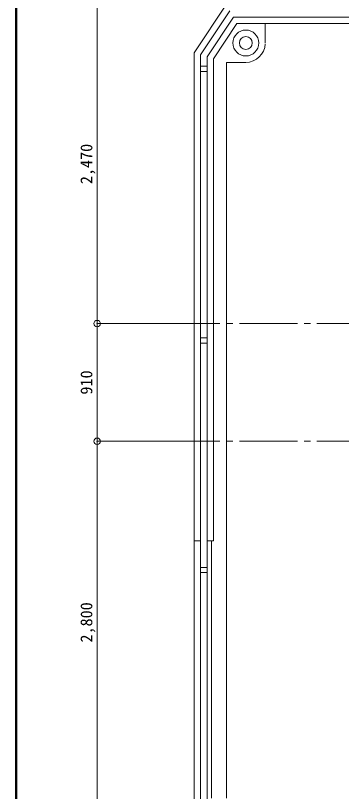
# Model space of a CAD drawing. Units: millimetres at full size, sheet at 1:50. Extents: x -9674 to 9699, y -6794 to 6791.
# Drawn here: x -9674 to -7153, y -2245 to 3755 of the extents above; entities that cross this region are included whole.
import ezdxf
from ezdxf.enums import TextEntityAlignment as Align

# ---------------------------------------------------------------- set-up
doc = ezdxf.new("R2010")
doc.units = ezdxf.units.MM
doc.header["$LTSCALE"] = 50
doc.header["$PDMODE"] = 32
doc.header["$PDSIZE"] = 50
doc.linetypes.add('CHAIN2', pattern=[12, 9, -1, 1, -1])
for name, color, linetype, lineweight in [('0-0_図面枠', 7, 'Continuous', 9), ('1-0_芯', 134, 'CHAIN2', 9), ('1-6_ﾊﾞﾙｺﾆｰ・階段', 134, 'Continuous', 9), ('1-B_寸法', 134, 'Continuous', 9)]:
    doc.layers.add(name, color=color, linetype=linetype, lineweight=lineweight)
doc.styles.add('ＭＳ ゴシック', font='')
doc.styles.get('ＭＳ ゴシック').set_extended_font_data('MS Gothic')

msp = doc.modelspace()

# ---------------------------------------------------------------- linework, layer by layer
at = {"layer": '0-0_図面枠'}
for p, q in [((-9673.92, 6791.43), (-9673.92, -6793.93)), ((-9672.16, 6789.66), (-9672.16, -6792.16)), ((-9670.4, 6787.9), (-9670.4, -6790.4)), ((-9668.64, -6788.64), (-9668.64, 6786.14)), ((-9666.87, 6784.38), (-9666.87, -6786.88)), ((-9665.11, 6782.61), (-9665.11, -6785.11)), ((-9663.35, 6780.85), (-9663.35, -6783.35))]:
    msp.add_line(p, q, dxfattribs=at)
at = {"layer": '1-0_芯'}
for p, q in [((-8542.5, 1372.91), (8067.5, 1372.91)), ((-8542.5, 462.91), (2697.5, 462.91))]:
    msp.add_line(p, q, dxfattribs=at)
at = {"layer": '1-6_ﾊﾞﾙｺﾆｰ・階段'}
for p, q in [((-8292.5, 3466.91), (-8042.5, 3842.91)), ((-8242.5, 3451.81), (-8015.7, 3792.91)), ((-8192.5, 3436.7), (-7988.9, 3742.91)), ((-7988.9, 3742.91), (-7042.5, 3742.91)), ((-7962.1, 3692.91), (-7042.5, 3692.91)), ((-7742.5, 3542.91), (-7742.5, 3692.91)), ((-8292.5, -2432.09), (-8292.5, 3466.91)), ((-8242.5, -2382.09), (-8242.5, 3451.81)), ((-8192.5, -2332.09), (-8192.5, 3436.7)), ((-8242.5, 3362.91), (-8192.5, 3362.91)), ((-7892.5, 3392.91), (-8042.5, 3392.91)), ((-8042.5, -2297.09), (-8042.5, 3392.91)), ((-8242.5, 3322.91), (-8192.5, 3322.91)), ((-8242.5, 1262.91), (-8192.5, 1262.91)), ((-8242.5, 1222.91), (-8192.5, 1222.91)), ((-8292.5, -307.09), (-8242.5, -307.09)), ((-8192.5, -307.09), (-8142.5, -307.09)), ((-8157.5, -2297.09), (-8157.5, -307.09)), ((-8242.5, -512.09), (-8192.5, -512.09)), ((-8242.5, -552.09), (-8192.5, -552.09))]:
    msp.add_line(p, q, dxfattribs=at)
msp.add_lwpolyline([(-8142.5, -307.09), (-8142.5, 3421.6), (-7962.1, 3692.91)], dxfattribs=at)
for radius in [100, 50]:
    msp.add_circle((-7892.5, 3542.91), radius, dxfattribs=at)
msp.add_arc((-7892.5, 3542.91), 150, 270, 357.77329, dxfattribs=at)
at = {"layer": '1-B_寸法'}
for p, q in [((-9042.5, 1372.91), (-9042.5, 3842.91)), ((-9042.5, 462.91), (-9042.5, 1372.91)), ((-9042.5, 1372.91), (-8542.5, 1372.91)), ((-9042.5, -2337.09), (-9042.5, 462.91)), ((-9042.5, 462.91), (-8542.5, 462.91))]:
    msp.add_line(p, q, dxfattribs=at)
for p in [(-9042.5, 1372.91), (-9042.5, 462.91)]:
    msp.add_point(p, dxfattribs=at)

# ---------------------------------------------------------------- texts
at = {"layer": '1-B_寸法', "style": 'ＭＳ ゴシック'}
for s, p in [('2,470', (-9052.5, 2451.66)), ('910', (-9052.5, 824.16)), ('2,800', (-9052.5, -1093.34))]:
    msp.add_text(s, height=91.64, rotation=90, dxfattribs=at).set_placement(p, align=Align.BOTTOM_LEFT)

doc.saveas('drawing.dxf')
